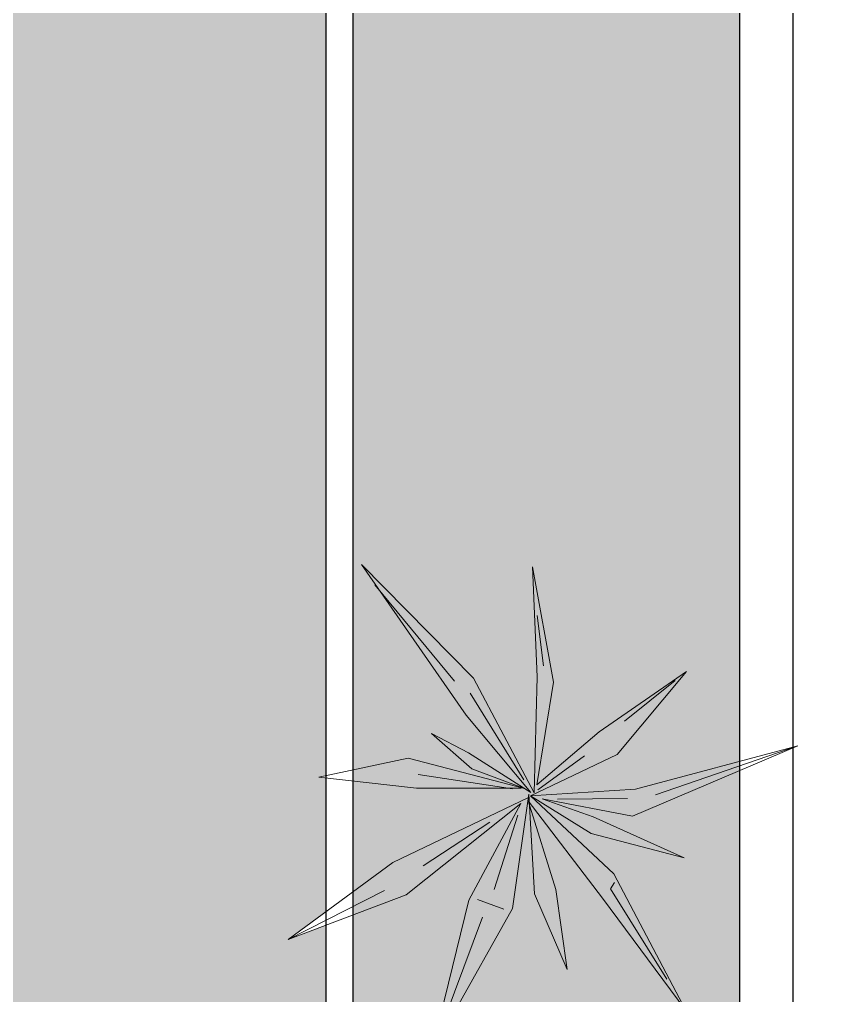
# Model space of a CAD drawing. Header units: centimetres. Extents: x -10658 to 14823, y -5448 to 3597.
# Drawn here: x -289.9 to 11.4, y 1883.7 to 2249.4 of the extents above; entities that cross this region are included whole.
import ezdxf

# ---------------------------------------------------------------- set-up
doc = ezdxf.new("R2010")
doc.units = ezdxf.units.CM
doc.header["$LTSCALE"] = 100
doc.header["$MEASUREMENT"] = 0
doc.linetypes.add('FINAL PLOT$0$CENTER', pattern=[2, 1.25, -0.25, 0.25, -0.25])
for name, color, linetype in [('FINAL PLOT$0$PLOT LIMIT', 6, 'FINAL PLOT$0$CENTER'), ('SOURROUNDING$0$KERBSTONE', 11, 'Continuous'), ('SOURROUNDING$0$WALL-03', 2, 'Continuous')]:
    doc.layers.add(name, color=color, linetype=linetype)
doc.layers.add('SOURROUNDING$0$HAT', color=8, linetype='Continuous', lineweight=9)
doc.layers.add('SOURROUNDING$0$plantitas', color=68, linetype='Continuous', lineweight=5)

# ---------------------------------------------------------------- blocks, each defined once
blk = doc.blocks.new('SOURROUNDING$0$0Q62D')
at = {"color": 0, "linetype": 'ByBlock'}
for p, q in [((-0.05, 1.11), (0.07, 0.48)), ((-0.03, 0.53), (-0.05, 1.11)), ((-0.03, 0.96), (0.02, 0.52)), ((-0.33, 0.67), (-0.16, 0.38)), ((-0.24, 0.34), (-0.33, 0.67)), ((0.1, 0.29), (0.34, 0.61)), ((0.34, 0.61), (0.15, 0.24)), ((-0.99, 0.59), (-0.35, 0.33)), ((-0.47, 0.19), (-0.99, 0.59)), ((-0.47, 0.28), (-0.92, 0.55)), ((-0.02, 0.02), (-0.03, 0.53)), ((0.28, 0.34), (1, 0.54)), ((1, 0.54), (0.36, 0.26)), ((1, 0.54), (0.41, 0.33)), ((0.02, 0.52), (0.05, 0.51)), ((0.07, 0.48), (0, 0.01)), ((-0.16, 0.38), (-0.02, 0.02)), ((-0.35, 0.33), (0, 0)), ((0, 0), (-0.24, 0.34)), ((0.03, 0.05), (0.28, 0.34)), ((-0.44, 0.21), (-0.38, 0.31)), ((0, 0.01), (0.1, 0.29)), ((0.36, 0.26), (0, 0.01)), ((0.08, 0.09), (0.31, 0.27)), ((-0.09, 0.04), (-0.36, 0.22)), ((0.15, 0.24), (0.03, 0.05)), ((-0.05, 0.01), (-0.47, 0.19)), ((0, 0.01), (0.39, 0.1)), ((0.39, 0.1), (0.83, 0.01)), ((-1.16, -0.15), (-0.66, 0.01)), ((-0.66, 0.01), (-0.05, 0.01)), ((-0.01, 0.01), (-0.62, -0.13)), ((0.01, 0), (-0.09, -0.29)), ((0, -0.42), (0.01, 0)), ((0.02, 0.01), (0.12, -0.52)), ((0.33, -0.36), (0.02, 0.01)), ((0.04, 0.01), (0.28, 0.02)), ((0.83, 0.01), (0.39, -0.02)), ((0.77, 0.01), (0.5, 0.01)), ((-0.2, -0.01), (-0.53, -0.04)), ((-0.35, -0.31), (-0.01, -0.04)), ((0, -0.03), (-0.3, -0.43)), ((-0.12, -0.23), (0, -0.03)), ((0.05, -0.01), (0.37, -0.3)), ((0.39, -0.02), (0.05, -0.01)), ((-1.16, -0.15), (-0.72, -0.06)), ((-0.04, -0.06), (-0.31, -0.35)), ((0.02, -0.06), (0.07, -0.48)), ((-0.62, -0.13), (-1.16, -0.15)), ((-0.16, -0.45), (-0.12, -0.23)), ((-0.64, -0.6), (-0.35, -0.31)), ((-0.09, -0.29), (-0.16, -0.45)), ((0.37, -0.3), (0.6, -0.73)), ((0.6, -0.73), (0.33, -0.36)), ((0.49, -0.56), (0.38, -0.38)), ((-0.3, -0.43), (-0.64, -0.6)), ((0.05, -1.18), (0, -0.42)), ((0.12, -0.52), (0.05, -1.18)), ((0.04, -1.08), (0.05, -0.56))]:
    blk.add_line(p, q, dxfattribs=at)
blk = doc.blocks.new('SOURROUNDING')
at = {"layer": 'SOURROUNDING$0$HAT', "transparency": 33554658}
h = blk.add_hatch(dxfattribs=at)
h.set_pattern_fill('CROSS', color=256, scale=150, angle=90)
h.paths.add_polyline_path([(-1392.07, 640.01), (-2418, 639.99), (-2418, 25), (-1392.07, 25)])
h.paths.add_polyline_path([(-1810, 2848), (-1810, 3028), (-3028, 3028), (-3028, 785), (-1820, 785), (-1820, 1969.72), (-1935, 1969.72), (-1935, 2521.19), (-1820, 2521.19), (-1820, 2848)])
h.paths.add_polyline_path([(-890, 3028), (-880, 2818), (-165, 2818), (-175, 2848), (-165, 2848), (-165, 652.91), (-722.07, 652.91), (-722.07, 25), (-20, 20), (-20, 3028)])
at = {"layer": 'SOURROUNDING$0$KERBSTONE', "lineweight": 13}
h = blk.add_hatch(dxfattribs=at)
h.set_pattern_fill('AR-HBONE', color=252, scale=5, angle=90)
h.paths.add_polyline_path([(-175, 1001.39), (-180.24, 999.4), (-175, 1003.26), (-175, 1910.07), (-189.19, 1904.68), (-175, 1915.15), (-175, 1965.25), (-177.79, 1965.57), (-175, 1966.16), (-175, 2515.31), (-190.95, 2509.26), (-175, 2521.02), (-175, 2569.63), (-179.55, 2570.15), (-175, 2571.11), (-175, 2808), (-890, 2808), (-890, 3028), (-1810, 3028), (-1810, 2511.19), (-1925, 2511.19), (-1925, 1979.72), (-1810, 1979.72), (-1810, 775), (-3028, 775), (-3028, 650), (-2728, 650), (-2448, 650), (-2428, 650), (-1382.07, 650), (-1382.07, 25), (-1257.59, 25), (-1257.07, 25), (-857.07, 25), (-732.07, 25), (-732.07, 668), (-175, 668)])
h.paths.add_polyline_path([(-1685, 828), (-1685, 2129.72), (-1770, 2129.72), (-1770, 2361.19), (-1685, 2361.19), (-1685, 2748), (-1220, 2748), (-1220, 2683), (-890, 2683), (-300, 2683), (-300, 788), (-590, 788), (-590, 793), (-817, 793), (-817, 713), (-1286.12, 713), (-1287.5, 828)], flags=16)
h.paths.add_polyline_path([(-1798.23, 1621.66), (-1726.11, 1621.66), (-1726.11, 1641.16), (-1798.23, 1641.16)], flags=16)
h.paths.add_polyline_path([(-1563.97, 2964.65), (-999.2, 2964.65), (-999.2, 3018.34), (-1563.97, 3018.34)], flags=16)
at = {"layer": 'SOURROUNDING$0$KERBSTONE', "color": 2}
for p, q in [((-165, 2818), (-165, 658)), ((-175, 668), (-175, 2808))]:
    blk.add_line(p, q, dxfattribs=at)
at = {"layer": 'SOURROUNDING$0$WALL-03'}
for p, q in [((0, 0), (0, 3048)), ((-20, 25), (-20, 3028))]:
    blk.add_line(p, q, dxfattribs=at)
at = {"layer": 'SOURROUNDING$0$plantitas', "color": 54, "extrusion": (0, 0, -1), "xscale": 90.07812315540856, "yscale": 90.07812315540856, "zscale": -90.07812315540879, "rotation": 141.4792577779152}
blk.add_blockref('SOURROUNDING$0$0Q62D', (99.02, 1959.19), dxfattribs=at)
blk = doc.blocks.new('FINAL PLOT')
at = {"layer": 'FINAL PLOT$0$PLOT LIMIT', "color": 1}
blk.add_lwpolyline([(-3048, 0), (0, 0), (0, 3048), (-3048, 3048)], close=True, dxfattribs=at)

msp = doc.modelspace()

# ---------------------------------------------------------------- block references
for name in ['FINAL PLOT', 'SOURROUNDING']:
    msp.add_blockref(name, (0, 0))

doc.saveas('drawing.dxf')
